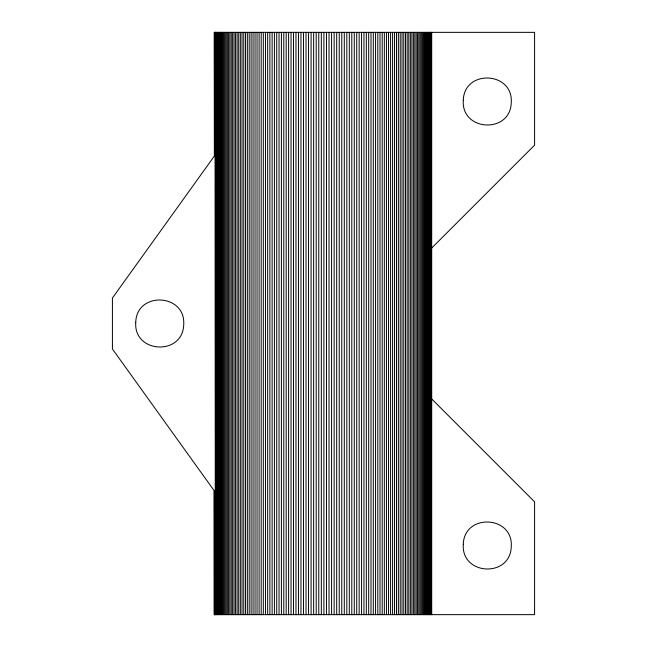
<?xml version="1.0" encoding="UTF-8"?>
<svg xmlns="http://www.w3.org/2000/svg" width="647" height="647" viewBox="0 0 647 647"><rect width="100%" height="100%" fill="white"/><g stroke="black" fill="none" stroke-linecap="round" stroke-linejoin="round"><path stroke-width="0.97" d="M214.319 614.65L214.335 490.936L214.351 614.65L534.584 614.65L534.584 501.829L431.703 398.948M214.561 155.749L215.071 32.35L215.402 614.65L215.402 32.35L215.063 155.045M214.804 614.65L214.869 491.68M214.561 491.251L214.594 614.65L214.699 491.445L215.071 614.65L215.297 492.27L112.416 348.976L112.416 298.024L215.297 154.73M431.703 248.052L534.584 145.171L534.584 32.35L214.319 32.35L214.456 155.895M214.594 32.35L214.699 155.555M214.351 32.35L214.383 156M431.703 32.35L431.703 614.65M431.331 32.35L431.331 614.65M430.902 32.35L430.902 614.65M430.409 32.35L430.409 614.65M429.859 32.35L429.859 614.65M429.252 32.35L429.252 614.65M428.589 32.35L428.589 614.65M427.861 32.35L427.861 614.65M427.077 32.35L427.077 614.65M426.244 32.35L426.244 614.65M425.346 32.35L425.346 614.65M424.392 32.35L424.392 614.65M423.381 32.35L423.381 614.65M422.321 32.35L422.321 614.65M421.197 32.35L421.197 614.65M420.024 32.35L420.024 614.65M418.803 32.35L418.803 614.65M417.525 32.35L417.525 614.65M416.191 32.35L416.191 614.65M414.816 32.35L414.816 614.65M413.384 32.35L413.384 614.65M411.904 32.35L411.904 614.65M410.368 32.35L410.368 614.65M408.791 32.35L408.791 614.65M407.165 32.35L407.165 614.65M405.499 32.35L405.499 614.65M403.777 32.35L403.777 614.65M402.022 32.35L402.022 614.65M400.218 32.35L400.218 614.65M398.366 32.35L398.366 614.65M396.482 32.35L396.482 614.65M394.549 32.35L394.549 614.65M392.583 32.35L392.583 614.65M390.578 32.35L390.578 614.65M388.54 32.35L388.54 614.65M386.461 32.35L386.461 614.65M384.342 32.35L384.342 614.65M382.199 32.35L382.199 614.65M380.015 32.35L380.015 614.65M377.808 32.35L377.808 614.65M375.567 32.35L375.567 614.65M373.295 32.35L373.295 614.65M370.998 32.35L370.998 614.65M368.677 32.35L368.677 614.65M366.331 32.35L366.331 614.65M363.962 32.35L363.962 614.65M361.568 32.35L361.568 614.65M359.15 32.35L359.15 614.65M356.715 32.35L356.715 614.65M354.265 32.35L354.265 614.65M351.79 32.35L351.79 614.65M349.307 32.35L349.307 614.65M346.808 32.35L346.808 614.65M344.293 32.35L344.293 614.65M341.77 32.35L341.77 614.65M339.238 32.35L339.238 614.65M336.691 32.35L336.691 614.65M334.143 32.35L334.143 614.65M331.587 32.35L331.587 614.65M329.024 32.35L329.024 614.65M326.46 32.35L326.46 614.65M323.896 32.35L323.896 614.65M321.333 32.35L321.333 614.65M318.769 32.35L318.769 614.65M316.205 32.35L316.205 614.65M313.649 32.35L313.649 614.65M311.094 32.35L311.094 614.65M308.546 32.35L308.546 614.65M306.015 32.35L306.015 614.65M303.483 32.35L303.483 614.65M300.968 32.35L300.968 614.65M298.461 32.35L298.461 614.65M295.978 32.35L295.978 614.65M293.503 32.35L293.503 614.65M291.045 32.35L291.045 614.65M288.602 32.35L288.602 614.65M286.176 32.35L286.176 614.65M283.782 32.35L283.782 614.65M281.396 32.35L281.396 614.65M279.043 32.35L279.043 614.65M276.714 32.35L276.714 614.65M274.409 32.35L274.409 614.65M272.128 32.35L272.128 614.65M269.88 32.35L269.88 614.65M267.664 32.35L267.664 614.65M265.472 32.35L265.472 614.65M263.313 32.35L263.313 614.65M261.194 32.35L261.194 614.65M259.099 32.35L259.099 614.65M257.045 32.35L257.045 614.65M255.031 32.35L255.031 614.65M253.05 32.35L253.05 614.65M251.109 32.35L251.109 614.65M249.208 32.35L249.208 614.65M247.348 32.35L247.348 614.65M245.537 32.35L245.537 614.65M243.757 32.35L243.757 614.65M242.027 32.35L242.027 614.65M240.344 32.35L240.344 614.65M238.703 32.35L238.703 614.65M237.109 32.35L237.109 614.65M235.565 32.35L235.565 614.65M234.068 32.35L234.068 614.65M232.621 32.35L232.621 614.65M231.23 32.35L231.23 614.65M229.879 32.35L229.879 614.65M228.585 32.35L228.585 614.65M227.348 32.35L227.348 614.65M226.159 32.35L226.159 614.65M225.019 32.35L225.019 614.65M223.943 32.35L223.943 614.65M222.916 32.35L222.916 614.65M221.945 32.35L221.945 614.65M221.031 32.35L221.031 614.65M220.174 32.35L220.174 614.65M219.373 32.35L219.373 614.65M218.629 32.35L218.629 614.65M217.95 32.35L217.95 614.65M217.319 32.35L217.319 614.65M216.753 32.35L216.753 614.65M216.244 32.35L216.244 614.65M215.791 32.35L215.791 614.65M215.063 491.955L215.071 614.65M214.383 491L214.44 614.65L214.383 491M135.741 322.319C133.549 353.561 182.834 355.987 183.716 324.681C185.907 293.439 136.622 291.013 135.741 322.319M463.284 100.317C461.093 131.559 510.378 133.986 511.259 102.679C513.451 71.437 464.166 69.011 463.284 100.317M463.284 544.321C461.093 575.563 510.378 577.989 511.259 546.683C513.451 515.441 464.166 513.014 463.284 544.321"/></g></svg>
